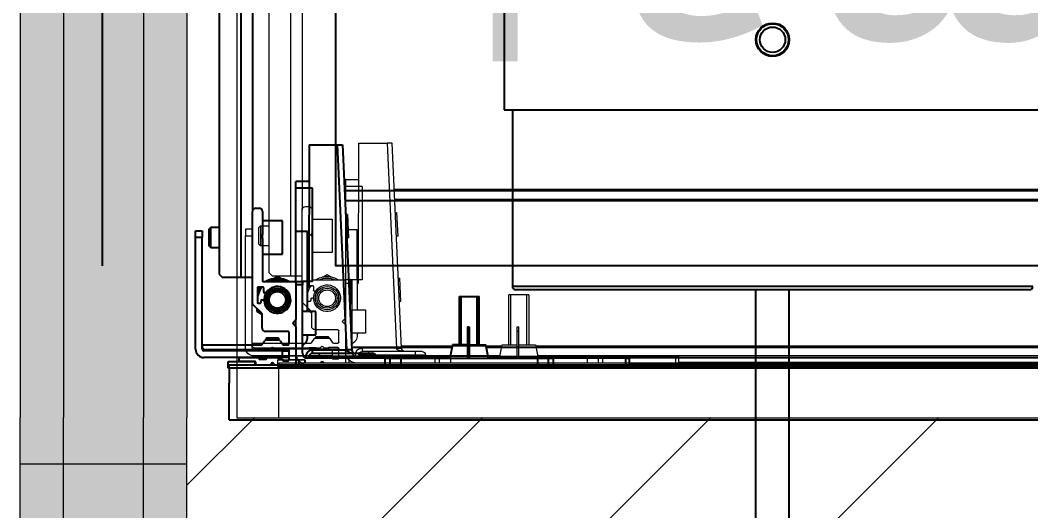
# Model space of a CAD drawing. Header units: centimetres. Extents: x 2666 to 9670, y 1889 to 5633.
# Drawn here: x 4565.44 to 4595.74, y 4043.59 to 4058.3 of the extents above; entities that cross this region are included whole.
import ezdxf

# ---------------------------------------------------------------- set-up
doc = ezdxf.new("R2010")
doc.units = ezdxf.units.CM
doc.header["$LTSCALE"] = 12.7
doc.linetypes.add('prlm_vmc', pattern=[0.282222, 0.141111, -0.141111])
for name, color, linetype, lineweight in [('B aménagement intérieur', 7, 'Continuous', 5), ('B Faux plafonds-1', 7, 'Continuous', 5), ('B GÈnÈral', 7, 'Continuous', 5), ('B Général', 7, 'Continuous', 5), ('C ANNOTATIONS-prestations', 7, 'Continuous', 5), ('F REMPLISSAGE-vert clair', 7, 'Continuous', 13), ('F REMPLISSAGE-vert clair-1', 7, 'Continuous', 5), ('F REMPLISSAGE-vert foncÈ', 7, 'Continuous', 5), ('F REMPLISSAGE-vert foncé', 7, 'Continuous', 13), ('F REMPLISSAGE-vert hachurÈ', 7, 'Continuous', 5), ('F REMPLISSAGE-vert hachuré', 7, 'Continuous', 13)]:
    doc.layers.add(name, color=color, linetype=linetype, lineweight=lineweight)
doc.layers.add('MTI900_Alu', color=252, linetype='Continuous')
doc.layers.add('prlm-CHAUFF', color=4, linetype='Continuous')
doc.styles.add('prlm-chauff', font='trebucbi.ttf', dxfattribs={"height": 18})
pattern_1 = [(180, (1.6667, -3e-21), (5e-14, 5), [])]

# ---------------------------------------------------------------- blocks, each defined once
blk = doc.blocks.new('G 100_80')
at = {"layer": 'B Général', "color": 7, "linetype": 'Continuous', "lineweight": 5}
blk.add_line((48.52, 43.75), (48.52, -43.75), dxfattribs=at)
at = {"layer": 'B Général', "color": 7, "linetype": 'Continuous', "lineweight": 5, "flags": 128}
blk.add_lwpolyline([(9.5, -45), (9.5, 45), (48.52, 45), (48.52, -45)], close=True, dxfattribs=at)
at = {"layer": 'C ANNOTATIONS-prestations', "lineweight": 5}
for p, q in [((46.87, 43.75), (46.87, -43.75)), ((46.97, -43.75), (46.97, 43.75)), ((46.65, 1.6), (46.65, -35.984)), ((46.85, 1.667), (46.85, -31.75)), ((41.65, -40.287), (41.65, 1.325)), ((41.95, -40.274), (41.95, 1.325)), ((46.35, -36.044), (46.35, 1.5)), ((46.67, -31.75), (46.67, -31.85)), ((46.87, -31.75), (46.67, -31.75)), ((46.67, -31.85), (46.67, -34.033)), ((46.67, -31.85), (46.87, -31.85)), ((46.87, -34.033), (46.67, -34.033)), ((46.67, -34.033), (46.67, -34.168)), ((46.67, -34.168), (46.67, -34.5)), ((46.67, -34.168), (46.87, -34.168)), ((46.67, -34.5), (46.67, -38.6)), ((46.67, -34.5), (46.87, -34.5)), ((46.32, -36.05), (46.67, -35.98)), ((46.32, -36.55), (46.32, -36.05)), ((44.82, -36.25), (44.82, -36.85)), ((44.82, -36.25), (46.32, -36.25)), ((46.32, -36.311), (44.82, -36.311)), ((45.911, -36.55), (45.775, -36.55)), ((45.775, -36.6), (45.775, -36.55)), ((45.911, -36.6), (45.775, -36.6)), ((46.67, -36.55), (45.911, -36.55)), ((45.911, -36.6), (45.911, -36.55)), ((46.67, -36.6), (45.911, -36.6)), ((46.32, -37.05), (46.32, -36.6)), ((46.32, -36.789), (44.82, -36.789)), ((46.32, -36.85), (44.82, -36.85)), ((46.67, -37.12), (46.32, -37.05)), ((46.35, -40.074), (46.35, -37.056)), ((46.65, -37.116), (46.65, -39.35)), ((46.67, -38.6), (46.67, -38.932)), ((46.67, -38.6), (46.87, -38.6)), ((46.67, -38.932), (46.67, -39.067)), ((46.87, -38.932), (46.67, -38.932)), ((46.67, -39.067), (46.67, -41.4)), ((46.67, -39.067), (46.87, -39.067)), ((46.67, -39.35), (46.62, -39.35)), ((46.62, -39.65), (46.62, -39.35)), ((46.52, -39.45), (46.52, -39.65)), ((46.52, -39.65), (46.52, -41.05)), ((46.62, -39.65), (46.52, -39.65)), ((46.62, -39.65), (46.67, -39.65)), ((46.62, -41.05), (46.62, -39.65)), ((46.413, -40.071), (40.27, -40.35)), ((40.27, -40.5), (46.42, -40.221)), ((43.056, -40.173), (42.354, -40.205)), ((42.357, -40.255), (42.354, -40.205)), ((43.056, -40.173), (43.058, -40.223)), ((45.018, -40.084), (44.316, -40.116)), ((44.319, -40.166), (44.316, -40.116)), ((45.018, -40.084), (45.02, -40.134)), ((46.425, -40.07), (46.413, -40.071)), ((46.413, -40.071), (46.42, -40.221)), ((46.42, -40.221), (46.425, -40.22)), ((46.42, -40.221), (46.42, -41.25)), ((40.27, -40.35), (40.27, -40.5)), ((40.27, -41.351), (40.27, -40.5)), ((45.27, -41.15), (45.97, -41.15)), ((45.27, -41.55), (45.27, -41.15)), ((45.97, -41.15), (45.97, -41.55)), ((46.52, -41.05), (46.52, -41.25)), ((46.62, -41.05), (46.52, -41.05)), ((46.67, -41.05), (46.62, -41.05)), ((46.62, -41.35), (46.62, -41.05)), ((44.47, -41.36), (40.27, -41.351)), ((41.37, -41.353), (41.37, -41.75)), ((41.57, -41.25), (44.37, -41.25)), ((41.57, -41.25), (41.57, -41.75)), ((42.87, -41.4), (42.87, -41.75)), ((44.37, -41.4), (42.87, -41.4)), ((44.37, -41.25), (44.37, -41.4)), ((44.37, -41.4), (44.37, -41.55)), ((44.37, -41.4), (45.27, -41.4)), ((44.472, -41.4), (44.47, -41.36)), ((45.97, -41.4), (46.067, -41.4)), ((46.42, -41.25), (46.52, -41.25)), ((46.62, -41.35), (46.67, -41.35)), ((41.37, -41.75), (41.57, -41.75)), ((41.57, -41.75), (42.87, -41.75)), ((42.87, -41.75), (44.37, -41.75)), ((44.37, -41.55), (44.37, -41.75)), ((44.47, -41.55), (44.37, -41.55)), ((44.37, -41.75), (44.4, -41.75)), ((44.37, -42.72), (44.37, -41.78)), ((44.4, -41.75), (45.508, -41.75)), ((46.52, -41.55), (44.47, -41.55)), ((44.47, -41.75), (44.47, -41.55)), ((45.732, -41.75), (45.508, -41.75)), ((45.529, -41.759), (45.599, -41.829)), ((45.641, -41.829), (45.711, -41.759)), ((45.732, -41.75), (46.84, -41.75)), ((46.765, -41.65), (46.87, -41.65)), ((46.84, -41.75), (46.87, -41.75)), ((45.114, -41.95), (44.726, -41.95)), ((45.87, -41.98), (45.87, -42.66)), ((46.24, -41.95), (45.9, -41.95)), ((46.27, -42.109), (46.27, -41.98)), ((46.4, -41.98), (46.4, -42.252)), ((46.72, -41.95), (46.43, -41.95)), ((46.45, -41.95), (46.45, -42.15)), ((46.65, -42.15), (46.65, -41.95)), ((46.75, -41.98), (46.75, -42.12)), ((42.55, -42.15), (43.55, -42.15)), ((42.55, -42.75), (42.55, -42.15)), ((43.55, -42.15), (43.55, -42.75)), ((44.278, -42.2), (44.22, -42.3)), ((44.22, -42.3), (44.278, -42.4)), ((46.07, -42.27), (46.09, -42.25)), ((46.07, -42.63), (46.07, -42.27)), ((46.07, -42.293), (46.12, -42.293)), ((46.09, -42.65), (46.09, -42.25)), ((46.09, -42.25), (46.12, -42.25)), ((46.12, -42.654), (46.12, -42.246)), ((46.133, -42.221), (46.257, -42.134)), ((46.371, -42.429), (46.411, -42.388)), ((46.4, -42.25), (46.45, -42.25)), ((46.4, -42.293), (46.45, -42.293)), ((46.42, -42.28), (46.42, -42.367)), ((46.45, -42.15), (46.45, -44.5)), ((46.45, -42.15), (46.65, -42.15)), ((46.65, -42.15), (46.65, -44.5)), ((46.65, -42.595), (46.65, -42.31)), ((46.661, -42.249), (46.7, -42.21)), ((46.661, -42.287), (46.661, -42.249)), ((46.7, -42.15), (46.7, -42.251)), ((46.72, -42.15), (46.7, -42.15)), ((46.821, -42.429), (46.87, -42.379)), ((46.835, -42.486), (46.835, -42.414)), ((44.57, -42.71), (44.68, -42.71)), ((44.71, -42.68), (44.71, -42.657)), ((46.07, -42.607), (46.12, -42.607)), ((46.09, -42.65), (46.07, -42.63)), ((46.12, -42.65), (46.09, -42.65)), ((46.257, -42.766), (46.133, -42.679)), ((46.411, -42.512), (46.371, -42.471)), ((46.4, -42.607), (46.45, -42.607)), ((46.45, -42.65), (46.4, -42.65)), ((46.4, -42.827), (46.4, -42.653)), ((46.42, -42.533), (46.42, -42.625)), ((46.661, -42.65), (46.661, -42.618)), ((46.7, -42.69), (46.661, -42.65)), ((46.7, -42.654), (46.7, -42.826)), ((46.87, -42.521), (46.821, -42.471)), ((42.17, -42.95), (42.17, -42.85)), ((42.27, -42.75), (42.958, -42.75)), ((42.958, -42.75), (43.082, -42.75)), ((42.979, -42.759), (42.999, -42.779)), ((43.041, -42.779), (43.061, -42.759)), ((43.082, -42.75), (44.34, -42.75)), ((44.54, -42.87), (44.54, -42.74)), ((44.54, -42.854), (44.566, -42.9)), ((44.99, -42.9), (44.57, -42.9)), ((44.92, -42.729), (44.92, -42.76)), ((44.95, -42.79), (44.99, -42.79)), ((45.02, -42.82), (45.02, -42.87)), ((45.321, -42.769), (45.049, -43.041)), ((45.184, -42.906), (45.27, -42.906)), ((45.27, -42.906), (45.328, -42.806)), ((45.77, -42.76), (45.342, -42.76)), ((46.27, -44.52), (46.27, -42.791)), ((46.42, -42.855), (46.42, -44.45)), ((46.65, -43.42), (46.65, -42.885)), ((46.77, -42.98), (46.77, -43.42)), ((46.77, -43.78), (46.77, -42.98)), ((46.77, -42.98), (46.87, -42.98)), ((46.84, -42.95), (46.8, -42.95)), ((15.5, -43.05), (42.27, -43.05)), ((45.028, -43.05), (42.27, -43.05)), ((44.25, -43.4), (44.25, -43.05)), ((13.55, -43.4), (44.25, -43.4)), ((44.25, -43.95), (44.25, -43.4)), ((46.74, -43.45), (46.68, -43.45)), ((46.97, -43.78), (46.77, -43.78)), ((46.87, -43.75), (46.97, -43.75)), ((46.97, -43.75), (46.97, -43.78)), ((47.42, -43.75), (46.97, -43.75)), ((13.65, -44.05), (44.15, -44.05)), ((42.75, -44.3), (42.75, -44.05)), ((43.35, -44.05), (43.35, -44.3)), ((44.25, -43.95), (44.15, -44.05)), ((42.75, -44.3), (43.35, -44.3)), ((42.8, -44.35), (42.75, -44.3)), ((43.3, -44.35), (42.8, -44.35)), ((43.35, -44.3), (43.3, -44.35)), ((43.05, -44.55), (42.85, -44.55)), ((42.85, -44.55), (42.85, -44.75)), ((42.85, -44.75), (43.05, -44.75)), ((46.4, -44.55), (43.05, -44.55)), ((43.05, -44.75), (43.05, -44.55)), ((46.4, -44.75), (43.05, -44.75)), ((46.32, -44.55), (46.3, -44.55))]:
    blk.add_line(p, q, dxfattribs=at)
at = {"layer": 'C ANNOTATIONS-prestations'}
blk.add_line((48.52, -43.75), (47.42, -43.75), dxfattribs=at)
at = {"layer": 'C ANNOTATIONS-prestations', "lineweight": 5, "flags": 128}
for points in [[(46.52, -39.45, -0.198912), (46.549, -39.379, -0.198912), (46.62, -39.35)], [(46.52, -39.97, -0.193016), (46.492, -40.039, -0.193016), (46.425, -40.07)], [(46.067, -41.4, -0.109774), (46.151, -41.419, -0.109774), (46.22, -41.472)], [(46.302, -41.55, -0.028434), (46.259, -41.513, -0.028434), (46.22, -41.472)], [(46.663, -41.445, -0.227222), (46.495, -41.406, -0.227222), (46.42, -41.25)], [(46.62, -41.35, -0.198912), (46.549, -41.321, -0.198912), (46.52, -41.25)], [(46.87, -41.4, -0.198912), (46.767, -41.647, -0.198912), (46.52, -41.75)], [(46.67, -41.4, -0.198912), (46.626, -41.506, -0.198912), (46.52, -41.55)], [(44.37, -41.78, -0.198912), (44.379, -41.759, -0.198912), (44.4, -41.75)], [(45.508, -41.75, -0.098491), (45.519, -41.752, -0.098491), (45.529, -41.759)], [(45.711, -41.759, -0.098491), (45.721, -41.752, -0.098491), (45.732, -41.75)], [(46.84, -41.75, -0.198912), (46.861, -41.759, -0.198912), (46.87, -41.78)], [(44.37, -42.646, -0.14145), (44.27, -42.3, -0.14145), (44.37, -41.954)], [(44.37, -42.54, -0.103148), (44.32, -42.3, -0.103148), (44.37, -42.06)], [(44.697, -42.632, -0.366532), (44.556, -42.134, -0.366532), (45.023, -41.913, -0.366532), (45.318, -42.338, -0.366532), (44.948, -42.699)], [(45.641, -41.829, -0.198912), (45.62, -41.837, -0.198912), (45.599, -41.829)], [(45.87, -41.98, -0.198912), (45.879, -41.959, -0.198912), (45.9, -41.95)], [(46.24, -41.95, -0.198912), (46.261, -41.959, -0.198912), (46.27, -41.98)], [(46.27, -42.109, -0.120588), (46.267, -42.123, -0.120588), (46.257, -42.134)], [(46.4, -41.98, -0.198912), (46.409, -41.959, -0.198912), (46.43, -41.95)], [(46.72, -41.95, -0.198912), (46.741, -41.959, -0.198912), (46.75, -41.98)], [(46.12, -42.246, -0.120588), (46.123, -42.232, -0.120588), (46.133, -42.221)], [(46.42, -42.28, -0.155096), (46.406, -42.269, -0.155096), (46.4, -42.252)], [(46.42, -42.367, -0.098491), (46.418, -42.378, -0.098491), (46.411, -42.388)], [(46.661, -42.249, -0.013224), (46.655, -42.25, -0.013224), (46.65, -42.25)], [(46.65, -42.31, -0.17724), (46.657, -42.291, -0.17724), (46.675, -42.28)], [(46.7, -42.251, -0.17724), (46.693, -42.27, -0.17724), (46.675, -42.28)], [(46.75, -42.12, -0.198912), (46.741, -42.141, -0.198912), (46.72, -42.15)], [(44.54, -42.74, -0.198912), (44.549, -42.719, -0.198912), (44.57, -42.71)], [(44.71, -42.68, -0.198912), (44.701, -42.701, -0.198912), (44.68, -42.71)], [(44.697, -42.632, -0.122946), (44.706, -42.643, -0.122946), (44.71, -42.657)], [(44.92, -42.7, -0.074153), (44.803, -42.683, -0.074153), (44.697, -42.632)], [(44.92, -42.729, -0.189855), (44.928, -42.708, -0.189855), (44.948, -42.699)], [(44.948, -42.699, -0.008728), (44.934, -42.7, -0.008728), (44.92, -42.7)], [(45.87, -42.66, -0.198912), (45.841, -42.731, -0.198912), (45.77, -42.76)], [(46.133, -42.679, -0.120588), (46.123, -42.668, -0.120588), (46.12, -42.654)], [(46.371, -42.471, -0.198912), (46.362, -42.45, -0.198912), (46.371, -42.429)], [(46.4, -42.653, -0.155096), (46.406, -42.636, -0.155096), (46.42, -42.625)], [(46.411, -42.512, -0.098491), (46.418, -42.522, -0.098491), (46.42, -42.533)], [(46.675, -42.625, -0.17724), (46.657, -42.614, -0.17724), (46.65, -42.595)], [(46.65, -42.65, -0.013224), (46.655, -42.65, -0.013224), (46.661, -42.65)], [(46.675, -42.625, -0.17724), (46.693, -42.635, -0.17724), (46.7, -42.654)], [(46.821, -42.471, -0.198912), (46.812, -42.45, -0.198912), (46.821, -42.429)], [(42.17, -42.85, -0.198912), (42.199, -42.779, -0.198912), (42.27, -42.75)], [(42.27, -43.05, -0.198912), (42.199, -43.021, -0.198912), (42.17, -42.95)], [(42.958, -42.75, -0.098491), (42.969, -42.752, -0.098491), (42.979, -42.759)], [(43.041, -42.779, -0.198912), (43.02, -42.787, -0.198912), (42.999, -42.779)], [(43.061, -42.759, -0.098491), (43.071, -42.752, -0.098491), (43.082, -42.75)], [(44.37, -42.72, -0.198912), (44.361, -42.741, -0.198912), (44.34, -42.75)], [(44.92, -42.9, -0.085942), (44.718, -42.865, -0.085942), (44.54, -42.764)], [(44.67, -42.9, -0.02871), (44.603, -42.867, -0.02871), (44.54, -42.827)], [(44.57, -42.9, -0.198912), (44.549, -42.891, -0.198912), (44.54, -42.87)], [(44.95, -42.79, -0.198912), (44.929, -42.781, -0.198912), (44.92, -42.76)], [(45.009, -42.893, -0.018566), (44.965, -42.898, -0.018566), (44.92, -42.9)], [(44.99, -42.79, -0.198912), (45.011, -42.799, -0.198912), (45.02, -42.82)], [(45.02, -42.87, -0.198912), (45.011, -42.891, -0.198912), (44.99, -42.9)], [(45.379, -42.76, -0.041018), (45.298, -42.829, -0.041018), (45.207, -42.883)], [(45.321, -42.769, -0.098491), (45.331, -42.762, -0.098491), (45.342, -42.76)], [(46.257, -42.766, -0.120588), (46.267, -42.777, -0.120588), (46.27, -42.791)], [(46.42, -42.855, -0.155096), (46.406, -42.844, -0.155096), (46.4, -42.827)], [(46.65, -42.885, -0.17724), (46.657, -42.866, -0.17724), (46.675, -42.855)], [(46.7, -42.826, -0.17724), (46.693, -42.845, -0.17724), (46.675, -42.855)], [(46.77, -42.98, -0.198912), (46.779, -42.959, -0.198912), (46.8, -42.95)], [(46.87, -42.92, -0.198912), (46.861, -42.941, -0.198912), (46.84, -42.95)], [(45.049, -43.041, -0.098491), (45.039, -43.048, -0.098491), (45.028, -43.05)], [(46.68, -43.45, -0.198912), (46.659, -43.441, -0.198912), (46.65, -43.42)], [(46.77, -43.42, -0.198912), (46.761, -43.441, -0.198912), (46.74, -43.45)], [(46.3, -44.55, -0.198912), (46.279, -44.541, -0.198912), (46.27, -44.52)], [(46.42, -44.45, -0.198912), (46.391, -44.521, -0.198912), (46.32, -44.55)], [(46.65, -44.5, -0.198912), (46.577, -44.677, -0.198912), (46.4, -44.75)], [(46.45, -44.5, -0.198912), (46.435, -44.535, -0.198912), (46.4, -44.55)]]:
    blk.add_lwpolyline(points, format="xyb", dxfattribs=at)
at = {"layer": 'C ANNOTATIONS-prestations', "lineweight": 5}
for radius in [0.35, 0.3, 0.25]:
    blk.add_circle((44.92, -42.3), radius, dxfattribs=at)
for points, knots in [([(46.52, -39.97), (46.52, -40.004), (46.513, -40.068), (46.501, -40.117), (46.491, -40.146), (46.48, -40.171), (46.467, -40.191), (46.457, -40.203), (46.447, -40.212), (46.433, -40.219), (46.426, -40.22), (46.425, -40.22), (46.425, -40.22)], [0, 0, 0, 1, 2, 3, 4, 5, 6, 7, 8, 9, 9, 10, 10, 10]), ([(46.425, -40.22), (46.423, -40.181), (46.422, -40.129), (46.422, -40.102), (46.422, -40.083), (46.423, -40.074), (46.424, -40.072), (46.424, -40.07), (46.424, -40.07), (46.424, -40.07), (46.425, -40.07)], [0, 0, 0, 1, 2, 3, 4, 5, 6, 7, 7, 8, 8, 8])]:
    blk.add_open_spline(points, degree=2, knots=knots, dxfattribs=at)
blk = doc.blocks.new('xi.thema+')
at = {"layer": 'prlm-CHAUFF', "color": 0}
blk.add_lwpolyline([(-20.9, 0), (-20.9, 34.4), (20.9, 34.4), (20.9, 0)], close=True, dxfattribs=at)
at = {"layer": 'prlm-CHAUFF', "color": 7, "linetype": 'prlm_vmc', "ltscale": 30}
blk.add_lwpolyline([(27.9, 0), (27.9, 34.4)], dxfattribs=at)
at = {"layer": 'prlm-CHAUFF', "color": 0, "insert": (0, 25.539), "char_height": 8, "width": 7.19706, "attachment_point": 5, "style": 'prlm-chauff'}
blk.add_mtext('thema+', dxfattribs=at)
blk = doc.blocks.new('A n1.MTI900_Alu_390')
at = {"layer": 'MTI900_Alu', "color": 1, "linetype": 'Continuous'}
for p, q in [((-4.405, -0.415), (-4.405, -3.465)), ((-4.34, -0.405), (-4.34, -3.475)), ((-4.305, -0.6), (-4.305, -3.277)), ((-4.1351, -3.077), (-4.136, -3.497)), ((-4.1351, -3.077), (-4.05, -3.077)), ((-4.0221, -3.692), (-4.05, -3.077)), ((-4.05, -3.077), (-4.035, -3.077)), ((-4.035, -3.077), (-4.0071, -3.6913)), ((-4.175, -3.207), (-4.175, -3.187)), ((-4.1353, -3.187), (-4.175, -3.187)), ((-4.175, -3.337), (-4.175, -3.207)), ((-4.125, -3.207), (-4.175, -3.207)), ((-4.125, -3.487), (-4.125, -3.207)), ((-0.2775, -3.215), (-4.0287, -3.215)), ((-4.295, -3.267), (-4.285, -3.267)), ((-0.2775, -3.245), (-4.0274, -3.245)), ((-4.305, -3.5528), (-4.305, -3.277)), ((-4.275, -3.277), (-4.275, -3.3458)), ((-4.0205, -3.2854), (-4.0255, -3.2857)), ((-4.0205, -3.2854), (-4.0173, -3.3556)), ((-4.43, -3.325), (-4.435, -3.33)), ((-4.435, -3.33), (-4.435, -3.38)), ((-4.43, -3.385), (-4.43, -3.325)), ((-4.405, -3.325), (-4.43, -3.325)), ((-4.215, -3.305), (-4.275, -3.305)), ((-4.215, -3.405), (-4.215, -3.305)), ((-4.475, -3.355), (-4.475, -3.335)), ((-4.475, -3.335), (-4.455, -3.335)), ((-4.475, -3.69), (-4.475, -3.355)), ((-4.455, -3.355), (-4.475, -3.355)), ((-4.455, -3.335), (-4.455, -3.355)), ((-4.455, -3.69), (-4.455, -3.355)), ((-4.2759, -3.3479), (-4.2779, -3.3499)), ((-4.2779, -3.3541), (-4.2759, -3.3561)), ((-4.275, -3.3582), (-4.275, -3.3458)), ((-4.275, -3.3582), (-4.275, -3.484)), ((-4.175, -3.487), (-4.175, -3.337)), ((-4.14, -3.337), (-4.175, -3.337)), ((-4.14, -3.487), (-4.14, -3.337)), ((-4.0223, -3.3558), (-4.0173, -3.3556)), ((-4.435, -3.38), (-4.43, -3.385)), ((-4.43, -3.385), (-4.405, -3.385)), ((-4.275, -3.405), (-4.215, -3.405)), ((-4.405, -3.465), (-4.395, -3.475)), ((-4.34, -3.475), (-4.395, -3.475)), ((-4.305, -3.475), (-4.34, -3.475)), ((-4.24, -3.4778), (-4.23, -3.472)), ((-4.23, -3.472), (-4.22, -3.4778)), ((-4.0116, -3.4816), (-4.0166, -3.4819)), ((-4.0116, -3.4816), (-4.0084, -3.5518)), ((-4.29, -3.5066), (-4.2854, -3.504)), ((-4.29, -3.507), (-4.29, -3.549)), ((-4.274, -3.504), (-4.287, -3.504)), ((-4.272, -3.487), (-4.178, -3.487)), ((-4.271, -3.518), (-4.271, -3.507)), ((-4.175, -3.49), (-4.175, -3.487)), ((-4.175, -3.487), (-4.155, -3.487)), ((-4.175, -3.49), (-4.175, -3.6008)), ((-4.155, -3.497), (-4.175, -3.497)), ((-4.14, -3.487), (-4.155, -3.487)), ((-4.155, -3.487), (-4.155, -3.497)), ((-4.155, -3.702), (-4.155, -3.497)), ((-4.125, -3.487), (-4.14, -3.487)), ((-4.14, -3.577), (-4.14, -3.487)), ((-4.136, -3.497), (-4.14, -3.4972)), ((-4.276, -3.542), (-4.2729, -3.542)), ((-4.2657, -3.521), (-4.268, -3.521)), ((-4.195, -3.5614), (-4.195, -3.5226)), ((-3.685, -3.532), (-3.625, -3.532)), ((-3.685, -3.532), (-3.685, -3.677)), ((-3.6789, -3.677), (-3.6789, -3.532)), ((-3.6311, -3.677), (-3.6311, -3.532)), ((-3.625, -3.677), (-3.625, -3.532)), ((-4.2769, -3.5821), (-4.3041, -3.5549)), ((-4.2906, -3.577), (-4.2906, -3.5684)), ((-4.287, -3.552), (-4.282, -3.552)), ((-4.279, -3.549), (-4.279, -3.545)), ((-4.0134, -3.552), (-4.0084, -3.5518)), ((-4.2806, -3.5828), (-4.2906, -3.577)), ((-4.276, -3.627), (-4.276, -3.5842)), ((-4.1759, -3.6029), (-4.1829, -3.6099)), ((-4.175, -3.6232), (-4.175, -3.6008)), ((-4.115, -3.577), (-4.155, -3.577)), ((-4.115, -3.647), (-4.115, -3.577)), ((-4.1829, -3.6141), (-4.1759, -3.6211)), ((-4.175, -3.6232), (-4.175, -3.734)), ((-3.66, -3.6225), (-3.655, -3.6225)), ((-3.66, -3.6225), (-3.66, -3.6361)), ((-3.655, -3.6225), (-3.655, -3.6361)), ((-4.2766, -3.6757), (-4.2679, -3.6633)), ((-4.198, -3.637), (-4.266, -3.637)), ((-4.2654, -3.662), (-4.2246, -3.662)), ((-4.263, -3.657), (-4.265, -3.659)), ((-4.225, -3.659), (-4.265, -3.659)), ((-4.265, -3.659), (-4.265, -3.662)), ((-4.227, -3.657), (-4.263, -3.657)), ((-4.2607, -3.657), (-4.2607, -3.662)), ((-4.2293, -3.657), (-4.2293, -3.662)), ((-4.225, -3.659), (-4.227, -3.657)), ((-4.225, -3.662), (-4.225, -3.659)), ((-4.2221, -3.6633), (-4.2134, -3.6757)), ((-4.195, -3.674), (-4.195, -3.64)), ((-4.155, -3.647), (-4.115, -3.647)), ((-4.14, -3.6567), (-4.14, -3.647)), ((-3.66, -3.6361), (-3.655, -3.6361)), ((-3.66, -3.6361), (-3.66, -3.717)), ((-3.655, -3.6361), (-3.655, -3.717)), ((-4.455, -3.682), (-4.455, -3.68)), ((-4.452, -3.677), (-4.2791, -3.677)), ((-4.215, -3.695), (-4.45, -3.695)), ((-4.2855, -3.692), (-4.445, -3.692)), ((-4.2653, -3.69), (-4.2827, -3.69)), ((-4.265, -3.69), (-4.265, -3.695)), ((-4.2521, -3.692), (-4.2625, -3.692)), ((-4.2607, -3.69), (-4.2607, -3.695)), ((-4.2471, -3.6871), (-4.2521, -3.692)), ((-4.2379, -3.692), (-4.2429, -3.6871)), ((-4.228, -3.692), (-4.2379, -3.692)), ((-4.2293, -3.69), (-4.2293, -3.695)), ((-4.2252, -3.69), (-4.198, -3.69)), ((-4.225, -3.695), (-4.225, -3.69)), ((-4.215, -3.715), (-4.215, -3.695)), ((-4.215, -3.695), (-4.195, -3.695)), ((-4.2109, -3.677), (-4.198, -3.677)), ((-4.195, -3.722), (-4.195, -3.693)), ((-4.125, -3.692), (-4.0221, -3.692)), ((-4.125, -3.702), (-4.125, -3.692)), ((-4.0071, -3.6913), (-4.0221, -3.692)), ((-4.022, -3.6925), (-4.0221, -3.692)), ((-3.7066, -3.685), (-4.0074, -3.685)), ((-4.0071, -3.6913), (-4.007, -3.6925)), ((-3.705, -3.677), (-3.713, -3.717)), ((-3.66, -3.677), (-3.705, -3.677)), ((-3.655, -3.677), (-3.605, -3.677)), ((-3.597, -3.717), (-3.605, -3.677)), ((-0.26, -3.685), (-3.6034, -3.685)), ((-4.215, -3.715), (-4.45, -3.715)), ((-4.345, -3.724), (-4.345, -3.718)), ((-4.342, -3.715), (-4.2885, -3.715)), ((-4.2826, -3.72), (-4.2654, -3.72)), ((-4.2651, -3.7161), (-4.269, -3.72)), ((-4.2618, -3.7161), (-4.2651, -3.7161)), ((-4.2595, -3.715), (-4.231, -3.715)), ((-4.2249, -3.7161), (-4.2287, -3.7161)), ((-4.2251, -3.72), (-4.215, -3.72)), ((-4.221, -3.72), (-4.2249, -3.7161)), ((-4.195, -3.715), (-4.215, -3.715)), ((-4.215, -3.72), (-4.215, -3.722)), ((-4.212, -3.725), (-4.198, -3.725)), ((-4.165, -3.737), (-4.165, -3.7265)), ((-3.9067, -3.717), (-4.14, -3.717)), ((-4.135, -3.717), (-4.135, -3.712)), ((-4.105, -3.712), (-4.135, -3.712)), ((-4.125, -3.702), (-4.105, -3.702)), ((-4.105, -3.702), (-3.965, -3.702)), ((-4.105, -3.702), (-4.105, -3.712)), ((-4.105, -3.712), (-4.105, -3.717)), ((-3.965, -3.712), (-4.105, -3.712)), ((-3.965, -3.702), (-3.945, -3.702)), ((-3.965, -3.702), (-3.965, -3.712)), ((-3.965, -3.717), (-3.965, -3.712)), ((-3.935, -3.712), (-3.965, -3.712)), ((-3.935, -3.712), (-3.935, -3.717)), ((-3.935, -3.715), (-3.7126, -3.715)), ((-3.9067, -3.737), (-3.9067, -3.717)), ((-3.9067, -3.717), (-3.8932, -3.717)), ((-3.8932, -3.717), (-3.86, -3.717)), ((-3.8932, -3.717), (-3.8932, -3.737)), ((-3.86, -3.717), (-3.45, -3.717)), ((-3.86, -3.717), (-3.86, -3.737)), ((-3.5974, -3.715), (-0.25, -3.715)), ((-3.45, -3.717), (-3.45, -3.737)), ((-3.45, -3.717), (-3.4168, -3.717)), ((-3.4168, -3.737), (-3.4168, -3.717)), ((-3.4168, -3.717), (-3.4033, -3.717)), ((-3.185, -3.717), (-3.4033, -3.717)), ((-3.4033, -3.717), (-3.4033, -3.737)), ((-3.185, -3.717), (-3.175, -3.717)), ((-3.185, -3.737), (-3.185, -3.717)), ((-3.175, -3.717), (-3.175, -3.737)), ((-4.378, -3.747), (-4.378, -3.727)), ((-4.378, -3.727), (-4.298, -3.727)), ((-4.375, -3.747), (-4.378, -3.747)), ((-4.375, -3.737), (4.375, -3.737)), ((-4.375, -3.747), (-4.375, -3.737)), ((4.375, -3.747), (-4.375, -3.747)), ((-4.375, -3.747), (-4.375, -3.792)), ((-4.298, -3.727), (-4.342, -3.727)), ((-4.298, -3.727), (-4.298, -3.737)), ((-4.295, -3.734), (-4.295, -3.73)), ((-4.2471, -3.7321), (-4.2521, -3.737)), ((-4.2414, -3.7335), (-4.2486, -3.7335)), ((-4.2379, -3.737), (-4.2429, -3.7321)), ((-4.175, -3.737), (-4.175, -3.734)), ((-3.175, -3.735), (-0.2433, -3.735)), ((-4.375, -3.902), (-4.375, -3.792)), ((-4.375, -3.902), (4.375, -3.902))]:
    blk.add_line(p, q, dxfattribs=at)
for radius in [0.035, 0.03, 0.025]:
    blk.add_circle((-4.23, -3.542), radius, dxfattribs=at)
for centre, radius, start, end in [((-4.295, -3.277), 0.01, 90, 180), ((-4.285, -3.277), 0.01, 0, 90), ((-4.2758, -3.352), 0.003, 135, 225), ((-4.278, -3.3458), 0.003, 315, 0), ((-4.278, -3.3582), 0.003, 0, 45), ((-4.272, -3.484), 0.003, 180, 270), ((-4.23, -3.542), 0.065, 57.7958, 122.2042), ((-4.23, -3.542), 0.06, 66.4435, 113.5565), ((-4.287, -3.507), 0.003, 90, 180), ((-4.23, -3.542), 0.06, 140.7035, 188.509), ((-4.23, -3.542), 0.065, 144.2242, 157.3801), ((-4.274, -3.507), 0.003, 0, 90), ((-4.23, -3.542), 0.04, 184.0006, 146.0728), ((-4.178, -3.49), 0.003, 0, 90), ((-4.276, -3.545), 0.003, 90, 180), ((-4.2729, -3.545), 0.003, 4.0006, 90), ((-4.268, -3.518), 0.003, 180, 270), ((-4.23, -3.542), 0.04, 146.0728, 184.0006), ((-4.2657, -3.518), 0.003, 270, 326.0728), ((-4.302, -3.5528), 0.003, 180, 225), ((-4.287, -3.549), 0.003, 180, 270), ((-4.23, -3.542), 0.065, 206.162, 224.9525), ((-4.282, -3.549), 0.003, 270, 0), ((-4.279, -3.5842), 0.003, 0, 45), ((-4.178, -3.6008), 0.003, 315, 0), ((-4.266, -3.627), 0.01, 180, 270), ((-4.1808, -3.612), 0.003, 135, 225), ((-4.178, -3.6232), 0.003, 0, 45), ((-4.2654, -3.665), 0.003, 90, 145.008), ((-4.2246, -3.665), 0.003, 34.992, 90), ((-4.198, -3.64), 0.003, 0, 90), ((-4.16, -3.6567), 0.02, 309.8841, 0), ((-4.45, -3.69), 0.025, 180, 270), ((-4.452, -3.68), 0.003, 90, 180), ((-4.445, -3.682), 0.01, 180, 270), ((-4.45, -3.69), 0.005, 180, 270), ((-4.2827, -3.693), 0.003, 90, 160.5288), ((-4.2791, -3.674), 0.003, 270, 325.008), ((-4.2653, -3.693), 0.003, 19.4712, 90), ((-4.245, -3.6892), 0.003, 45, 135), ((-4.2252, -3.693), 0.003, 90, 160.5288), ((-4.2109, -3.674), 0.003, 214.992, 270), ((-4.198, -3.674), 0.003, 270, 0), ((-4.198, -3.693), 0.003, 0, 90), ((-4.1151, -3.7104), 0.05, 129.8841, 142.9139), ((-4.125, -3.712), 0.02, 90, 192.412), ((-3.997, -3.692), 0.01, 182.6026, 270), ((-4.342, -3.718), 0.003, 90, 180), ((-4.342, -3.724), 0.003, 180, 270), ((-4.2885, -3.718), 0.003, 9.5941, 90), ((-4.2826, -3.717), 0.003, 189.5941, 270), ((-4.2654, -3.717), 0.003, 270, 350.4059), ((-4.275, -3.715), 0.01, 353.9388, 0), ((-4.2595, -3.718), 0.003, 90, 170.4059), ((-4.231, -3.718), 0.003, 9.5941, 90), ((-4.2251, -3.717), 0.003, 189.5941, 270), ((-4.215, -3.715), 0.01, 180, 186.0612), ((-4.212, -3.722), 0.003, 180, 270), ((-4.198, -3.722), 0.003, 270, 0), ((-4.14, -3.702), 0.035, 180, 270), ((-4.14, -3.702), 0.015, 180, 270), ((-4.125, -3.712), 0.01, 90, 180), ((-3.945, -3.712), 0.01, 0, 90), ((-4.298, -3.73), 0.003, 0, 90), ((-4.292, -3.734), 0.003, 180, 270), ((-4.245, -3.7342), 0.003, 45, 135), ((-4.178, -3.734), 0.003, 270, 0)]:
    blk.add_arc(centre, radius, start, end, dxfattribs=at)
for centre, major_axis, ratio, start_param, end_param in [((-4.022, -3.6931), (0.015, 0.0007), 0.045361, 0, 1.568734), ((-3.997, -3.692), (0.025, 0), 0.4, 3.187016, 4.712389)]:
    blk.add_ellipse(centre, major_axis=major_axis, ratio=ratio, start_param=start_param, end_param=end_param, dxfattribs=at)
blk = doc.blocks.new('xi.uta-yzen-g')
at = {"layer": 'prlm-CHAUFF', "ltscale": 50}
for p, q in [((20.9, 35.02), (36.5, 35.02)), ((21, 35.12), (36.4, 35.12)), ((36.5, 29.72), (36.5, 35.02)), ((36.75, 29.72), (20.65, 29.72)), ((36.75, 26.42), (36.75, 29.72))]:
    blk.add_line(p, q, dxfattribs=at)
for radius in [0.5, 0.48, 0.38]:
    blk.add_circle((28.7, 27.62), radius, dxfattribs=at)
for centre, start, end in [((21, 35.02), 90, 180), ((36.4, 35.02), 0, 90)]:
    blk.add_arc(centre, 0.1, start, end, dxfattribs=at)

msp = doc.modelspace()

# ---------------------------------------------------------------- hatches: boundary and pattern name
at = {"layer": 'B Faux plafonds-1', "linetype": 'Continuous', "lineweight": 5, "true_color": 0xaaaaaa}
h = msp.add_hatch(dxfattribs=at)
h.set_pattern_fill('F_P__SOFFITE', color=253, style=0, pattern_type=2)
h.set_pattern_definition([(45, (0, 0.2205), (-3.5277778, 3.3072917), [])])
h.paths.add_polyline_path([(4570.438, 4046.389), (4663.438, 4046.389), (4663.438, 3879.389), (4570.438, 3879.389)])
at = {"layer": 'F REMPLISSAGE-vert hachurÈ', "linetype": 'Continuous', "lineweight": 0, "true_color": 0x99aa00}
for points in [[(4565.438, 3879.389), (4566.738, 3879.389), (4566.738, 4046.389), (4565.438, 4046.389)], [(4566.738, 3879.389), (4569.138, 3879.389), (4569.138, 4046.389), (4566.738, 4046.389)], [(4569.138, 3879.389), (4570.438, 3879.389), (4570.438, 4046.389), (4569.138, 4046.389)]]:
    msp.add_hatch(color=54, dxfattribs=at).paths.add_polyline_path(points)
at = {"layer": 'F REMPLISSAGE-vert hachurÈ', "linetype": 'Continuous', "lineweight": 5, "true_color": 0x004400}
h = msp.add_hatch(dxfattribs=at)
h.set_pattern_fill('90-0_5 HYDROFUGE_0_5', color=98, angle=90, style=0, pattern_type=2)
h.set_pattern_definition(pattern_1)
h.paths.add_polyline_path([(4565.438, 3879.389), (4566.738, 3879.389), (4566.738, 4046.389), (4565.438, 4046.389)])
h = msp.add_hatch(dxfattribs=at)
h.set_pattern_fill('90-0_5 HYDROFUGE_0_5', color=98, angle=90, style=0, pattern_type=2)
h.set_pattern_definition(pattern_1)
h.paths.add_polyline_path([(4566.738, 3879.389), (4569.138, 3879.389), (4569.138, 4046.389), (4566.738, 4046.389)])
h = msp.add_hatch(dxfattribs=at)
h.set_pattern_fill('90-0_5 HYDROFUGE_0_5', color=98, angle=90, style=0, pattern_type=2)
h.set_pattern_definition(pattern_1)
h.paths.add_polyline_path([(4569.138, 3879.389), (4570.438, 3879.389), (4570.438, 4046.389), (4569.138, 4046.389)])

# ---------------------------------------------------------------- linework, layer by layer
at = {"layer": 'B GÈnÈral', "color": 9, "linetype": 'Continuous', "true_color": 0xc0dcc0}
msp.add_solid([(4565.438, 4088.889), (4570.438, 4088.889), (4565.438, 4046.389), (4570.438, 4046.389)], dxfattribs=at)
at = {"layer": 'B Général', "color": 98, "linetype": 'Continuous', "lineweight": 13, "true_color": 0x004400}
for p, q in [((4565.438, 4088.889), (4565.438, 4046.389)), ((4570.438, 4088.889), (4570.438, 4046.389)), ((4565.438, 3879.389), (4565.438, 4046.389)), ((4570.438, 3879.389), (4570.438, 4046.389))]:
    msp.add_line(p, q, dxfattribs=at)
at = {"layer": 'F REMPLISSAGE-vert clair'}
for p, q in [((4566.738, 4088.889), (4566.738, 4046.389)), ((4569.138, 4088.889), (4569.138, 4046.389))]:
    msp.add_line(p, q, dxfattribs=at)
at = {"layer": 'F REMPLISSAGE-vert clair-1', "color": 9, "linetype": 'Continuous', "true_color": 0xc0dcc0}
msp.add_solid([(4569.138, 4088.889), (4566.738, 4088.889), (4569.138, 4046.389), (4566.738, 4046.389)], dxfattribs=at)
at = {"layer": 'F REMPLISSAGE-vert foncÈ', "color": 54, "linetype": 'Continuous', "true_color": 0x99aa00}
for points in [[(4566.738, 4088.889), (4565.438, 4088.889), (4566.738, 4046.389), (4565.438, 4046.389)], [(4570.438, 4088.889), (4569.138, 4088.889), (4570.438, 4046.389), (4569.138, 4046.389)]]:
    msp.add_solid(points, dxfattribs=at)
at = {"layer": 'F REMPLISSAGE-vert foncé', "color": 98, "linetype": 'Continuous', "lineweight": 13, "true_color": 0x004400}
for p, q in [((4565.438, 4088.889), (4565.438, 4046.389)), ((4570.438, 4088.889), (4570.438, 4046.389))]:
    msp.add_line(p, q, dxfattribs=at)
at = {"layer": 'F REMPLISSAGE-vert foncé'}
for p, q in [((4566.738, 4088.889), (4566.738, 4046.389)), ((4569.138, 4088.889), (4569.138, 4046.389))]:
    msp.add_line(p, q, dxfattribs=at)
at = {"layer": 'F REMPLISSAGE-vert hachuré', "color": 98, "linetype": 'Continuous', "lineweight": 13, "true_color": 0x004400}
for p, q in [((4565.438, 3879.389), (4565.438, 4046.389)), ((4570.438, 3879.389), (4570.438, 4046.389))]:
    msp.add_line(p, q, dxfattribs=at)
at = {"layer": 'F REMPLISSAGE-vert hachuré'}
for p, q in [((4566.738, 3879.389), (4566.738, 4046.389)), ((4566.738, 3879.389), (4566.738, 4046.389)), ((4569.138, 3879.389), (4569.138, 4046.389)), ((4569.138, 3879.389), (4569.138, 4046.389))]:
    msp.add_line(p, q, dxfattribs=at)
at = {"layer": 'prlm-CHAUFF', "ltscale": 50}
for p, q in [((4587.494, 3863.161), (4587.494, 4050.22)), ((4588.494, 3862.161), (4588.494, 4050.22))]:
    msp.add_line(p, q, dxfattribs=at)

# ---------------------------------------------------------------- block references
at = {"layer": 'B aménagement intérieur', "color": 7, "rotation": 270}
msp.add_blockref('G 100_80', (4616.938, 4094.889), dxfattribs=at)
at = {"layer": 'prlm-CHAUFF'}
for name, p, rotation in [('xi.thema+', (4595.798, 4085.337), 179.9998100426611), ('xi.uta-yzen-g', (4616.698, 4085.337), 179.993234082025)]:
    msp.add_blockref(name, p, dxfattribs=dict(at, rotation=rotation))
at = {"layer": 'prlm-CHAUFF', "xscale": 9.999999999999975, "yscale": 9.999999999999975, "zscale": 9.999999999999975, "rotation": 359.9998846602292}
msp.add_blockref('A n1.MTI900_Alu_390', (4615.448, 4085.337), dxfattribs=at)

doc.saveas('drawing.dxf')
